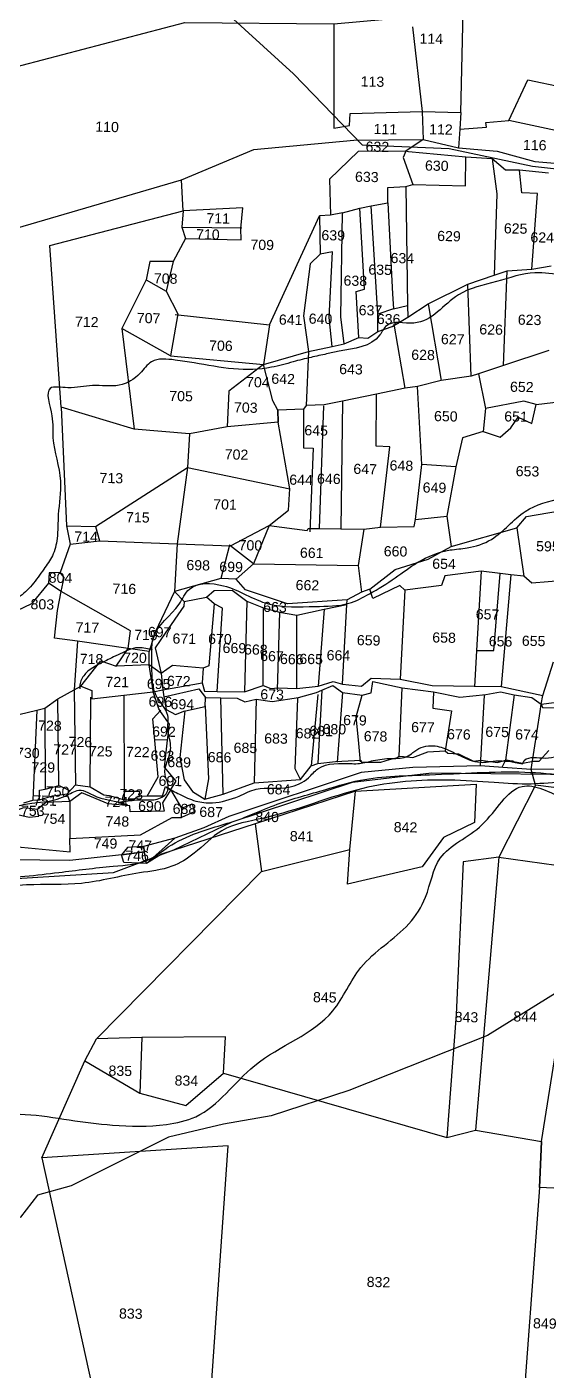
# Model space of a CAD drawing. Header units: inches. Extents: x 180371 to 213934, y 1621195 to 1632901.
# Drawn here: x 183171 to 183827, y 1626032 to 1627727 of the extents above; entities that cross this region are included whole.
import ezdxf
from ezdxf.enums import TextEntityAlignment as Align

# ---------------------------------------------------------------- set-up
doc = ezdxf.new("R2010")
doc.units = ezdxf.units.IN
doc.header["$MEASUREMENT"] = 0
for name, color, linetype in [('DIMENSION', 7, 'Continuous'), ('PLOTS', 7, 'Continuous'), ('ROAD', 1, 'Continuous'), ('STREAM', 4, 'Continuous')]:
    doc.layers.add(name, color=color, linetype=linetype)
doc.styles.get("Standard").update_dxf_attribs({"font": 'arial.ttf'})

msp = doc.modelspace()

# ---------------------------------------------------------------- linework, layer by layer
at = {"layer": 'PLOTS'}
for points in [[(182483.4, 1627575.9), (182680.2, 1627591.2), (182985.2, 1627631.9), (183370, 1627733.1), (183557.9, 1627731.3), (183656.1, 1627740.2), (183647.3, 1627856.9), (183404, 1628440)], [(183718.1, 1627619.6), (183723.4, 1627856.5)], [(183557.9, 1627731.3), (183557.7, 1627599.5), (183577.8, 1627602.9), (183578.5, 1627618.3), (183669.4, 1627620.6), (183718.1, 1627619.6), (183716.9, 1627598.3), (183715.2, 1627574.8)], [(183657.1, 1627727.4), (183669.4, 1627620.6), (183670.4, 1627585.2)], [(183716.9, 1627598.3), (183750.2, 1627601.1), (183749.7, 1627607), (183778.4, 1627609.4), (183802.6, 1627660.8), (183846.6, 1627651.2), (183941.3, 1627639.8), (183934.4, 1627584.1), (183898.2, 1627583.8), (183778.4, 1627609.4)], [(182976.1, 1627420.7), (183366, 1627534.7), (183456.9, 1627572.7), (183583.2, 1627584.7), (183670.4, 1627585.2), (183715.2, 1627574.8), (183763.7, 1627570.8), (183811.1, 1627557.8), (183897.5, 1627550.6)], [(183828.6, 1627542.9), (183791.9, 1627546.7), (183774.2, 1627546.9), (183757.4, 1627560.8), (183724.4, 1627562.9), (183651.9, 1627569.7), (183648.6, 1627570.6), (183588.7, 1627570.4), (183552.3, 1627535.4), (183553.5, 1627489.9), (183540, 1627488.9), (183540.7, 1627440.7), (183528.2, 1627428.4), (183519.8, 1627362.8), (183525.8, 1627317.8), (183522.9, 1627249.7)], [(183670.4, 1627585.2), (183648.6, 1627570.6), (183645.2, 1627562.6), (183657.4, 1627528.8)], [(183568.7, 1627492.7), (183590.8, 1627498.7), (183604.8, 1627501.8), (183626.1, 1627505.4), (183626.1, 1627524.8), (183648.7, 1627526.1), (183657.4, 1627528.8), (183723.9, 1627527.1), (183724.4, 1627562.9)], [(183757.4, 1627560.8), (183763.5, 1627516.8), (183760.1, 1627414.2)], [(183214.1, 1627247.7), (183199.7, 1627451.5), (183367.9, 1627495.3), (183366, 1627534.7)], [(183807.7, 1627421.7), (183814.8, 1627517.2), (183795.1, 1627517.9), (183791.9, 1627546.7)], [(183648.7, 1627526.1), (183650.6, 1627375.8), (183651, 1627361.3)], [(183613.3, 1627343), (183613.2, 1627365.2), (183604.8, 1627501.8)], [(183626.1, 1627505.4), (183631.9, 1627390.6), (183633.2, 1627371.9), (183650.6, 1627375.8)], [(183367.9, 1627495.3), (183366.4, 1627474.8), (183371, 1627460.6), (183355.5, 1627431.5), (183325.7, 1627431.5), (183321.3, 1627408.3), (183290.8, 1627346.9), (183306.2, 1627219.9)], [(183357.9, 1627364.7), (183476.9, 1627351.6), (183540, 1627488.9)], [(183371, 1627460.6), (183440.9, 1627458.7), (183440.6, 1627473), (183443.2, 1627499.3), (183367.9, 1627495.3)], [(183571, 1627327.7), (183566.9, 1627361.7), (183568.7, 1627492.7), (183553.5, 1627489.9)], [(183589.3, 1627335.8), (183586.1, 1627393.5), (183596.7, 1627396.4), (183590.8, 1627498.7)], [(183366.4, 1627474.8), (183441.9, 1627474)], [(183555.9, 1627324.4), (183552.1, 1627360.8), (183556.4, 1627443.6), (183540.7, 1627440.7)], [(183355.5, 1627431.5), (183346.5, 1627394)], [(183352.1, 1627312.7), (183469.4, 1627301.7), (183525.8, 1627317.8), (183555.9, 1627324.4), (183571, 1627327.7), (183589.3, 1627335.8), (183600.7, 1627334.7), (183613.3, 1627343), (183631.4, 1627349.4), (183651, 1627361.3), (183676.9, 1627378.1), (183726.8, 1627403.1), (183760.1, 1627414.2), (183776.5, 1627419.7), (183807.7, 1627421.7), (183831.8, 1627426)], [(183771.8, 1627300.4), (183776.5, 1627419.7)], [(183321.3, 1627408.3), (183346.5, 1627394), (183361.1, 1627365.4), (183352.1, 1627312.7), (183290.8, 1627346.9)], [(183731, 1627286.8), (183726.8, 1627403.1)], [(183633.2, 1627371.9), (183613.2, 1627365.2)], [(183676.9, 1627378.1), (183693.1, 1627281.4)], [(183476.9, 1627351.6), (183469.4, 1627301.7)], [(183648, 1627271.6), (183634.1, 1627352.5)], [(183829.1, 1627319.4), (183771.8, 1627300.4), (183740.1, 1627289.9), (183731, 1627286.8), (183693.1, 1627281.4), (183663.5, 1627273.7), (183648, 1627271.6), (183611.8, 1627264.2), (183568.6, 1627255.4), (183545.7, 1627250.8), (183522.9, 1627249.7), (183519.6, 1627245.1), (183487.3, 1627244.1), (183487.6, 1627228.7), (183423.2, 1627223), (183375.7, 1627214), (183306.2, 1627219.9), (183214.1, 1627247.7), (183220.8, 1627098.2), (183225.4, 1627074.8), (183213, 1627039.1)], [(183225.4, 1627074.8), (183262.5, 1627079), (183360.2, 1627075.3), (183427.7, 1627072.8), (183476.5, 1627098.3), (183500.9, 1627117.9), (183502.5, 1627144.8), (183487.6, 1627228.7), (183487.3, 1627244.1), (183480.9, 1627255.6), (183469.4, 1627301.7), (183425.4, 1627267.9), (183423.2, 1627223)], [(183740.1, 1627289.9), (183749, 1627245.9), (183746, 1627217), (183767.5, 1627209.9), (183781.1, 1627221.5), (183790.2, 1627235.1), (183807.7, 1627227), (183813, 1627251.3), (183844.3, 1627254.8), (183845.9, 1627262.6)], [(183616.9, 1627096.3), (183628.3, 1627197.8), (183611.4, 1627198.4), (183611.8, 1627264.2)], [(183660.8, 1627106), (183669, 1627175.4), (183663.5, 1627273.7)], [(183539.7, 1627094.6), (183545.3, 1627249.6)], [(183568.6, 1627255.4), (183566.6, 1627094.3)], [(183813, 1627251.3), (183797.5, 1627255.5), (183749, 1627245.9)], [(183519.6, 1627245.1), (183519.7, 1627196.6), (183531.9, 1627196.1), (183527.7, 1627090.7)], [(183375.7, 1627214), (183373.4, 1627171.5), (183360.2, 1627075.3), (183356.8, 1627015.1), (183369.3, 1627002.7), (183397.4, 1627008), (183407, 1627016.4), (183429.7, 1627016.9), (183448.2, 1627003), (183469.4, 1626994.8), (183489.2, 1626989.3), (183511.3, 1626985.6), (183545.5, 1626992.9), (183574.1, 1626999), (183574.5, 1627004.8)], [(183746, 1627217), (183720, 1627208.9), (183711.9, 1627172.4), (183700.3, 1627110.1)], [(183476.5, 1627098.3), (183524.1, 1627092.2), (183525.7, 1627094.7), (183539.7, 1627094.6), (183566.6, 1627094.3), (183595.7, 1627094), (183616.9, 1627096.3), (183659.2, 1627097.2), (183660.8, 1627106), (183700.3, 1627110.1), (183705.8, 1627072.1), (183788.5, 1627095.6), (183800.6, 1627110), (183857, 1627119.6), (183870.3, 1627129.7), (183887.4, 1627152.4), (183907.8, 1627149.2), (183920.7, 1627147.1), (183960.8, 1627155.4), (183990.2, 1627171.4), (184003.3, 1627192.6), (184010.7, 1627198.9), (184037.4, 1627173.5)], [(183257.5, 1627097.1), (183373.4, 1627171.5), (183502.5, 1627144.8)], [(183711.9, 1627172.4), (183669, 1627175.4)], [(183220.8, 1627098.2), (183257.5, 1627097.1), (183262.5, 1627079)], [(183476.5, 1627098.3), (183456.4, 1627050.1), (183426.3, 1627073.5), (183415.6, 1627031.6)], [(183595.7, 1627094), (183588.7, 1627048.2)], [(183788.5, 1627095.6), (183797.4, 1627034.5)], [(183603.4, 1627018.1), (183635.2, 1627042.9), (183677, 1627056.2), (183705.8, 1627072.1)], [(183434.9, 1627030.7), (183456.4, 1627050.1), (183588.7, 1627048.2), (183592.7, 1627014.4)], [(183848.9, 1627029.3), (183807.5, 1627025.9), (183797.4, 1627034.5), (183781.2, 1627036.4), (183767.6, 1627038), (183743.8, 1627040.8), (183697.8, 1627035.1), (183693.5, 1627022.8), (183647.3, 1627017.1), (183640.9, 1627022.9), (183607.1, 1627006.5), (183603.4, 1627018.1), (183592.7, 1627014.4), (183574.5, 1627004.8), (183499.6, 1626999.6), (183446.5, 1627017.5), (183434.9, 1627030.7), (183415.6, 1627031.6), (183356.8, 1627015.1), (183332.5, 1626963.8), (183325.1, 1626939.5), (183298.4, 1626943.3), (183234.6, 1626952.4), (183205.7, 1626956.5), (183209.4, 1626991.4), (183214.3, 1627015.2), (183217.9, 1627033), (183213, 1627039.1), (183198.9, 1627038.7), (183198.2, 1627025.9), (183176.9, 1626999.6), (183149.4, 1626986.5)], [(183160.6, 1626860.2), (183183.6, 1626865.6), (183193.5, 1626867.9), (183209.7, 1626880), (183230.3, 1626891.1), (183239.1, 1626895.9), (183264.3, 1626927.9), (183283.5, 1626921.2), (183298.4, 1626943.3), (183301.7, 1626965.8), (183214.3, 1627015.2), (183198.2, 1627025.9)], [(183743.8, 1627040.8), (183737.8, 1626940.7), (183735.1, 1626894.8)], [(183737.8, 1626940.7), (183759.5, 1626940.7), (183767.6, 1627038)], [(183781.2, 1627036.4), (183768.8, 1626895.6)], [(183647.3, 1627017.1), (183641.4, 1626904.5)], [(183369.3, 1627002.7), (183368.7, 1626996.7), (183345.2, 1626962.8), (183332.5, 1626944.3), (183340, 1626911.7), (183342.4, 1626891.4), (183343.5, 1626882.6), (183346.6, 1626866.6), (183358.1, 1626860), (183369.9, 1626864.9), (183363.6, 1626805.9), (183369.3, 1626777.5), (183379.6, 1626762.8), (183395.4, 1626753.3), (183418.4, 1626759.7), (183457.6, 1626774), (183515.9, 1626778.3), (183529.4, 1626795.4), (183537.9, 1626798.1), (183560, 1626800.8), (183591.8, 1626802.6), (183592.3, 1626800), (183617.2, 1626799.9), (183627.9, 1626803.3), (183638.2, 1626805.7), (183639.7, 1626807.7), (183645.9, 1626807.2), (183657.4, 1626805.9), (183676.5, 1626813), (183698.3, 1626814.1), (183701.6, 1626811.5), (183714.9, 1626810.3), (183734, 1626801.2), (183743.4, 1626802.5), (183764.4, 1626799.7), (183774.5, 1626802.5), (183796.1, 1626798.6), (183809, 1626801.4), (183816.7, 1626801.3), (183828.9, 1626814.7)], [(183406.9, 1626999.9), (183400.3, 1626921.3), (183393.2, 1626918.7), (183391.9, 1626900.2)], [(183410.8, 1626889.3), (183417.4, 1626994.4), (183406.9, 1626999.9), (183397.4, 1627008)], [(183448.2, 1627003), (183445.2, 1626888.6)], [(183468.6, 1626896.5), (183469.4, 1626994.8)], [(183545.5, 1626992.9), (183538, 1626895.9)], [(183569, 1626898.5), (183574.1, 1626999)], [(183489.2, 1626989.3), (183486.3, 1626891.1)], [(183511.2, 1626892.8), (183511.3, 1626985.6)], [(183234.6, 1626952.4), (183230.3, 1626891.1), (183232.1, 1626771.6)], [(183166.9, 1626748.6), (183178.3, 1626751.9), (183187, 1626752.6), (183203.2, 1626757.4), (183221.5, 1626760.2), (183232.1, 1626771.6), (183250.7, 1626768.9), (183267.9, 1626758.8), (183274.6, 1626757.9), (183294, 1626752.5), (183305.5, 1626752.9), (183311.4, 1626757.2), (183322.5, 1626757.4), (183341.7, 1626757.7), (183345.6, 1626769.2), (183352.5, 1626765.6), (183359.3, 1626776.2), (183344.2, 1626793.8), (183348.1, 1626827.6), (183350.5, 1626848), (183339.3, 1626864.1), (183337.2, 1626867.1), (183330.4, 1626887.4), (183325.1, 1626922.6), (183325.1, 1626939.5)], [(183953.7, 1626753), (183812, 1626771), (183806.7, 1626790.7), (183818, 1626864.1), (183819.4, 1626873.1), (183821.2, 1626884.2), (183834.8, 1626926.6)], [(183393.2, 1626918.7), (183354.4, 1626922), (183340, 1626911.7), (183325.1, 1626922.6), (183283.5, 1626921.2)], [(183239.1, 1626895.9), (183252.8, 1626890.2), (183252.8, 1626879.7), (183293, 1626884.3), (183330.2, 1626888.6), (183342.4, 1626891.4), (183391.9, 1626900.2), (183394.9, 1626889.6), (183410.8, 1626889.3), (183445.2, 1626888.6), (183468.6, 1626896.5), (183478.5, 1626892.8), (183487.7, 1626893.7), (183511.2, 1626892.8), (183538, 1626895.9), (183557, 1626901.6), (183569, 1626898.5), (183592.9, 1626895.9), (183604.8, 1626905.9), (183641.4, 1626904.5), (183681.9, 1626896.5), (183735.5, 1626895.9), (183768.8, 1626895.6), (183821.2, 1626884.2)], [(183343.5, 1626882.6), (183387.5, 1626892.6), (183396.2, 1626881.5), (183415.3, 1626881.1), (183435.8, 1626880.7), (183445.5, 1626876.2), (183459.8, 1626879.3), (183480.3, 1626876.5), (183513.4, 1626881.7), (183536.2, 1626887.9), (183542.7, 1626890.7), (183556.5, 1626896.5), (183568.8, 1626887.8), (183593.8, 1626884.5), (183604.9, 1626887.6), (183607, 1626901.8), (183644, 1626893.8), (183683.7, 1626888.7), (183716.7, 1626882.1), (183749.5, 1626885.5), (183768, 1626888.5), (183785.2, 1626884.8), (183807.3, 1626881.7), (183819.4, 1626873.1)], [(183542.7, 1626890.7), (183537.9, 1626798.1)], [(183643.7, 1626893.8), (183639.7, 1626807.7)], [(183211.1, 1626770.9), (183209.7, 1626880)], [(183250.7, 1626768.9), (183251.7, 1626882.1)], [(183293, 1626884.3), (183293.6, 1626763.5), (183293.7, 1626751.5)], [(183371, 1626864.6), (183395.7, 1626870.3), (183396.2, 1626881.5)], [(183418.4, 1626759.7), (183415.3, 1626881.1)], [(183459.8, 1626879.3), (183457.6, 1626774)], [(183515.9, 1626778.3), (183509, 1626791.7), (183512.3, 1626880.2)], [(183537.5, 1626885.4), (183529.4, 1626795.4)], [(183568.8, 1626887.8), (183562.1, 1626800.1)], [(183591.4, 1626800.3), (183588.9, 1626828.1), (183586.2, 1626857.3), (183593.8, 1626884.5)], [(183683.7, 1626888.7), (183682.7, 1626868.2), (183706.3, 1626864.8), (183698.3, 1626814.1)], [(183742.7, 1626795.3), (183748, 1626884)], [(183785.2, 1626884.8), (183774.5, 1626802.5), (183770.2, 1626794.2)], [(183819.4, 1626873.1), (183852.1, 1626877.3)], [(183183.6, 1626865.6), (183178.3, 1626751.9)], [(183193.5, 1626867.9), (183194.1, 1626766)], [(183322.6, 1626757.3), (183336.6, 1626781.6), (183329.7, 1626854.8), (183339.7, 1626865.4)], [(183395.7, 1626870.9), (183399.9, 1626779), (183395.4, 1626753.3)], [(183819.4, 1626873.1), (183821.1, 1626869.1), (183854, 1626868.5)], [(183332.3, 1626828.1), (183348.4, 1626828.6)], [(183915.5, 1626791.1), (183806.7, 1626790.7), (183770.9, 1626793.2), (183742.7, 1626795.3), (183657.6, 1626793.4), (183592.3, 1626786.9), (183425.6, 1626731.5), (183393.8, 1626717.3), (183357.5, 1626704.2), (183318, 1626693.6), (183297.9, 1626692.2), (183290.1, 1626683.3), (183319, 1626686.7), (183318, 1626693.6), (183319, 1626686.7), (183290.1, 1626683.3), (183225.1, 1626675.8), (183110.7, 1626677.4)], [(183398.8, 1625941.8), (183424.5, 1626315.9), (183189.6, 1626300.9), (183244.1, 1626423.3), (183258.8, 1626451.2), (183466.8, 1626662.2), (183578.1, 1626690), (183585, 1626763.2), (183737.2, 1626772.4), (183735.1, 1626723.7), (183696.2, 1626705.1), (183669.1, 1626668.1), (183575.3, 1626646), (183578.1, 1626690)], [(183187, 1626752.6), (183186.9, 1626764.8), (183194.1, 1626766), (183211.4, 1626770.6), (183225.3, 1626763.9)], [(183366.1, 1626741.8), (183352.5, 1626765.6), (183341.8, 1626748.8), (183343.9, 1626738), (183327.6, 1626737.7), (183301, 1626737.3), (183300.7, 1626744.7), (183273.4, 1626747.3), (183240.1, 1626761.5), (183224.9, 1626750.3), (183221.5, 1626760.2)], [(183292.5, 1626763.2), (183313, 1626763.6), (183312.2, 1626755.9)], [(183585, 1626763.2), (183458.5, 1626722.2), (183340.4, 1626683.9), (183321.5, 1626672.2), (183319, 1626686.7)], [(183812, 1626771), (183765.9, 1626680.1), (183720.9, 1626674.4), (183712, 1626481.9), (183700.4, 1626326.7)], [(182902, 1626589), (182901.9, 1626594), (182901.7, 1626603.4), (182942.4, 1626602.6), (182950.4, 1626610.4), (182957, 1626611.2), (182974.9, 1626614.7), (182994.5, 1626622.7), (182999.4, 1626634.9), (182996.3, 1626650.3), (183034.8, 1626679.4), (183111.3, 1626687.5), (183145.9, 1626694.4), (183225.6, 1626686.8), (183224.9, 1626703.8), (183314.2, 1626708.3), (183354.2, 1626730.3), (183366, 1626730.2), (183366.1, 1626741.8), (183379.2, 1626747.5), (183381.6, 1626737.2), (183366, 1626730.2)], [(183224.9, 1626750.3), (183194.8, 1626748.9), (183184.4, 1626740.3), (183166.8, 1626742.3), (183149.8, 1626735.9), (183068.4, 1626694.4), (183040.1, 1626679.9)], [(183145.9, 1626694.4), (183149.8, 1626735.9), (183173.6, 1626730.4), (183186.1, 1626732), (183184.4, 1626740.3)], [(183224.9, 1626750.3), (183224.9, 1626703.8)], [(183458.5, 1626722.2), (183466.8, 1626662.2)], [(183765.9, 1626680.1), (183874.5, 1626665.2), (183905.6, 1626663.5), (183946.7, 1626656.6), (183995.2, 1626648.5), (184070.9, 1626638.1), (184111.7, 1626729.4)], [(183357.5, 1626704.2), (183321.5, 1626672.2)], [(183321.5, 1626672.2), (183293.2, 1626673.4), (183290.1, 1626683.3)], [(183765.9, 1626680.1), (183736.4, 1626335.7)], [(183870.8, 1626260.8), (183817.2, 1626263.5), (183819.9, 1626321.6), (183874.5, 1626665.2)], [(183418.6, 1626407.9), (183421.2, 1626453.6), (183316, 1626452.8), (183258.8, 1626451.2)], [(183316, 1626452.8), (183313.3, 1626382.5)], [(183244.1, 1626423.3), (183313.3, 1626382.5), (183371.2, 1626366.9), (183418.6, 1626407.9), (183700.4, 1626326.7), (183736.4, 1626335.7), (183819.9, 1626321.6), (183817.2, 1626263.5), (183793.1, 1625941.5)], [(183189.6, 1626300.9), (183274.6, 1625914.6), (183398.8, 1625941.8)]]:
    msp.add_lwpolyline(points, dxfattribs=at)
at = {"layer": 'ROAD'}
for points in [[(182829.4, 1628068.2), (182955.7, 1627950.3), (183100.8, 1627862), (183268.3, 1627799.9), (183408, 1627758.4), (183507, 1627668.3), (183593.6, 1627578.7), (183703.4, 1627574.2), (183808.3, 1627551.7), (183925.8, 1627538.5), (184012.2, 1627531.1), (184037.9, 1627531.8)], [(183109.4, 1626650.5), (183280, 1626660.8), (183356, 1626689.4), (183429.5, 1626724.6), (183581.4, 1626774.9), (183680.9, 1626786.7), (183905.7, 1626783.9), (184104.1, 1626748.9), (184157.3, 1626769.1), (184245.1, 1626764.5), (184267.2, 1626772), (184270.9, 1626790.6), (184292.2, 1626853.1), (184303.2, 1626888), (184323.7, 1626900.9), (184362.2, 1626892.4), (184392.9, 1626905.3), (184435.7, 1626898.4), (184453.4, 1626896.7), (184472.5, 1626913.1), (184480.8, 1627019.3), (184488.2, 1627039.9), (184494.3, 1627233.4), (184539.1, 1627283.3)], [(184239.2, 1626764), (184191.7, 1626720.9), (184160.1, 1626675), (184044.5, 1626611.3), (183840.3, 1626510.3), (183751.8, 1626455.2), (183576.6, 1626385.9), (183478.9, 1626353.8), (183418.6, 1626343.5), (183349.6, 1626327), (183226.8, 1626265.7), (183184.4, 1626253.8), (183163, 1626226), (183119.9, 1626207.2), (182771.3, 1626062.1), (182572.1, 1625948.3), (182398.1, 1625811.7), (182346.5, 1625774), (182179.4, 1625657.2), (182089.2, 1625598.3), (181875, 1625430.1), (181683.9, 1625271), (181526.6, 1625188)]]:
    msp.add_lwpolyline(points, dxfattribs=at)
at = {"layer": 'STREAM'}
for points in [[(184101.8, 1628954.5), (184076.9, 1628931.5), (184030.8, 1628897.3), (183996.6, 1628883.8), (183913.7, 1628825.4), (183847, 1628782.6), (183791.7, 1628748.4), (183752.6, 1628715.5), (183718.3, 1628686.5), (183651, 1628654.2), (183592.1, 1628596), (183523, 1628550.1), (183466.1, 1628516.7), (183410.8, 1628480.1), (183365.5, 1628464.2), (183303.2, 1628407.9), (183230.2, 1628370), (183186.4, 1628346), (183129.1, 1628294.2), (183082.6, 1628255.8), (182998.2, 1628205.4), (182956.3, 1628159.7), (182885, 1628085.7), (182840, 1628041.7), (182745, 1627999.8), (182643.1, 1627924.7), (182579.3, 1627901.1), (182505.5, 1627866.4), (182459.5, 1627812.8), (182392.9, 1627770), (182279.2, 1627702.5), (182152.6, 1627632.8), (182103.7, 1627604.6), (182031, 1627538.7), (181981.7, 1627482.8), (181934.5, 1627408.3), (181906, 1627347.9), (181844.5, 1627262.2), (181775.7, 1627164.7), (181719.7, 1627059.2), (181639.9, 1626926), (181522.6, 1626789), (181456.6, 1626697.9), (181367.7, 1626555.8), (181234.2, 1626432.6), (181138.9, 1626292), (181084, 1626248.2), (181041.7, 1626186.1), (181003.1, 1626131.1)], [(181652.2, 1625047.6), (181674.7, 1625072.5), (181721, 1625122.3), (181760.1, 1625142.2), (181819.6, 1625181), (181860.3, 1625213.5), (181924.5, 1625223.6), (181994.7, 1625230.2), (182020.1, 1625253.4), (182068.7, 1625280.4), (182130.5, 1625301.2), (182192.3, 1625320.7), (182274.8, 1625344.4), (182330.6, 1625363.3), (182407.4, 1625399.1), (182478.3, 1625408.3), (182508.7, 1625409.7), (182600.9, 1625416.6), (182690.4, 1625422.1), (182812.7, 1625434.4), (182884.3, 1625441.6), (182983.4, 1625461.7), (183028.8, 1625464.1), (183082.7, 1625487.7), (183230.9, 1625532.2), (183313.7, 1625567.2), (183325.6, 1625595), (183411.5, 1625617.3), (183473.4, 1625638.1), (183528.1, 1625669.1), (183547.3, 1625694.7), (183579.2, 1625722.1), (183647, 1625765.1), (183705.8, 1625804.7), (183761.3, 1625838.9), (183812.5, 1625863.3), (183852.6, 1625897.2), (183876.6, 1625929.4), (183907.9, 1625953), (183966.8, 1625993.9), (184041.4, 1626054.5), (184072.4, 1626101.2), (184119.6, 1626157), (184146.7, 1626176.5), (184227, 1626214), (184259.5, 1626232.7), (184279.7, 1626278.3), (184299.5, 1626296.6), (184350.2, 1626327.7), (184396.6, 1626344.1), (184450.3, 1626328.3), (184480.6, 1626305.7), (184503.9, 1626301.3), (184544.4, 1626321.1), (184567.9, 1626354.2), (184633.9, 1626417), (184677.9, 1626476.8), (184718.2, 1626556.8), (184728.7, 1626583.9), (184746.4, 1626633), (184765.8, 1626730.5), (184778.1, 1626780.3), (184796.9, 1626850.7), (184828.3, 1626920.1), (184851.8, 1626959.7), (184875.7, 1626985.9), (184926.8, 1627064.6), (185022.1, 1627124.1), (185040, 1627151.8), (185134.7, 1627210.6), (185188.9, 1627250.2), (185205.3, 1627271.3), (185252.8, 1627338.1), (185285.8, 1627419.5), (185328.8, 1627465.4), (185405.8, 1627507.9), (185453.4, 1627551), (185546.3, 1627650.3), (185602.2, 1627705.2), (185638, 1627729.9), (185676, 1627756.5), (185700.5, 1627783.4), (185718.4, 1627908.9), (185726.4, 1628007.5), (185740.9, 1628100), (185746.7, 1628154.6), (185747.1, 1628177.3), (185774.2, 1628294.5), (185822.5, 1628370.9), (185859.8, 1628436.2), (185894.9, 1628487.6), (185964.9, 1628611.4), (186020.7, 1628696.4), (186059.5, 1628768.4), (186115.7, 1628840.6), (186167.2, 1628877.7), (186203.9, 1628875.6), (186304.2, 1628894.4), (186373.5, 1628889.8), (186439.4, 1628872.5), (186502, 1628848.8), (186558.3, 1628832.8), (186600.7, 1628817), (186631.3, 1628800.3), (186680.1, 1628784.4), (186728.9, 1628765.3), (186778.7, 1628745.1), (186826.3, 1628723.9), (186853, 1628719.1), (186865.7, 1628717.8), (186883.9, 1628719.5), (186906.5, 1628725.5), (186923.8, 1628734.8), (186949, 1628766.3)], [(181068.5, 1626193.9), (181095.2, 1626190.4), (181142.5, 1626195.9), (181241.2, 1626200.4), (181321.1, 1626226.1), (181476.9, 1626255.2), (181525.5, 1626277), (181606.5, 1626295.8), (181703.7, 1626293.9), (181811.7, 1626337.9), (181835.1, 1626368.6), (181927.4, 1626419.3), (182035.9, 1626467.7), (182129.6, 1626524.5), (182265.5, 1626578.9), (182361.9, 1626596), (182466, 1626605), (182509.7, 1626608.9), (182611.2, 1626609.3), (182671.5, 1626608.1), (182751.2, 1626587.5), (182777.3, 1626581.4), (182825.8, 1626569.5), (182899.9, 1626578), (182914.6, 1626591.6), (182962.9, 1626601.5), (182986.4, 1626611.5), (182998.5, 1626621.1), (182994.4, 1626637.1), (182994.7, 1626652), (183016.9, 1626673.4), (183035.1, 1626688.9), (183061.7, 1626700.7), (183088.2, 1626709.1), (183101.8, 1626717.7), (183119.1, 1626726.7), (183130.9, 1626734.6), (183155.8, 1626744.1), (183177.2, 1626748.1), (183205.8, 1626752.4), (183219, 1626757.2), (183236.2, 1626764.6), (183264.2, 1626754.7), (183291.8, 1626748.3), (183287.8, 1626748.4), (183314, 1626752.6), (183333, 1626753), (183347.5, 1626761.6), (183348.4, 1626773.5), (183345.1, 1626784.2), (183352.2, 1626817.9), (183348.7, 1626840.7), (183348.5, 1626858.8), (183333.5, 1626885.1), (183328.9, 1626905.6), (183328.6, 1626931.3), (183330.3, 1626957.3), (183362.8, 1626999.4), (183375.8, 1627018.3), (183418.6, 1627022.5), (183447.1, 1627011.1), (183475.4, 1626999.7), (183534.4, 1626996.4), (183577, 1627000.4), (183602.7, 1627012.3), (183635.3, 1627032.5), (183663.1, 1627051.7), (183704.6, 1627067.6), (183726, 1627070.3), (183756.5, 1627081), (183799.3, 1627116.3), (183845.9, 1627133.6), (183868.3, 1627143.1), (183882.8, 1627182.7), (183883, 1627241.3), (183897.9, 1627267.4), (183987.7, 1627258.6), (184022.1, 1627258.9), (184038.2, 1627318.7), (184029.3, 1627348.7), (184011.8, 1627366.4), (183999.4, 1627395.5), (183977.8, 1627408.3), (183949.1, 1627413.9), (183926.8, 1627419.8), (183895.6, 1627422.4), (183846.7, 1627415.4), (183811.5, 1627417.3), (183763.1, 1627406.1), (183714.9, 1627389.4), (183658.8, 1627353.8), (183624.2, 1627350.5), (183615.9, 1627338.8), (183564.7, 1627318.3), (183548.8, 1627314.9), (183529.1, 1627310.6), (183506.6, 1627304.9), (183479.4, 1627298), (183431.5, 1627296.1), (183381.9, 1627303.6), (183357.7, 1627307.2), (183328.1, 1627305), (183313.5, 1627290.4), (183287.4, 1627275.4), (183253.5, 1627275.1), (183222.4, 1627272.3), (183200.3, 1627271.5), (183202.4, 1627236.9), (183203.7, 1627208.9), (183213.3, 1627154.5), (183210.5, 1627112.3), (183208.9, 1627082), (183203, 1627060.2), (183192.2, 1627043.5), (183177.4, 1627023.5), (183160.1, 1627007.9), (183139.1, 1626999.4), (183089.7, 1626995.4), (183066.5, 1627000.3), (183043.8, 1626988.3), (183027.9, 1626964.8), (183010.8, 1626950.7), (183003.9, 1626930), (182994.9, 1626902.8), (182985.8, 1626846.5), (182976, 1626828.8), (182972.8, 1626794.6), (182961.6, 1626782.9), (182927, 1626792.5), (182906.7, 1626795.9), (182879.2, 1626789.5), (182837.6, 1626776.4), (182807.6, 1626769), (182784.8, 1626749.1), (182766.6, 1626708.7), (182758.7, 1626683), (182740.6, 1626648), (182731.6, 1626625.3), (182727.4, 1626609.5), (182721.2, 1626598.7)], [(183329.4, 1626941.8), (183323, 1626942.9), (183313.8, 1626944.3), (183301.9, 1626942.7), (183291.5, 1626937.9), (183280.1, 1626932.7), (183271.2, 1626928.2), (183245, 1626911.9), (183237.9, 1626899.2), (183237.6, 1626892.4)], [(183346.7, 1626768.1), (183363.1, 1626759.6), (183383.8, 1626751), (183404.7, 1626748.8), (183438.4, 1626757.3), (183460.1, 1626765.9), (183501.2, 1626768.4), (183525.9, 1626780.4), (183537.8, 1626791.5), (183580.9, 1626798.1), (183590.3, 1626798.3), (183607.5, 1626802), (183630.6, 1626804.7), (183651.4, 1626807.8), (183659.8, 1626813.9), (183683.2, 1626820.7), (183702.4, 1626815.2), (183713.8, 1626809.7), (183728.7, 1626803), (183742.3, 1626799.8), (183766.4, 1626801.6), (183784, 1626801.1), (183775.5, 1626802.4), (183795.7, 1626797.7)], [(184697.8, 1626691.9), (184683.3, 1626691.8), (184674.4, 1626692.5), (184664.6, 1626695.6), (184651.7, 1626698.8), (184633.5, 1626703), (184620.7, 1626708.7), (184601.3, 1626716.6), (184589.5, 1626721.6), (184572, 1626725.8), (184549.2, 1626727.4), (184524.5, 1626736.6), (184505.1, 1626743), (184492.5, 1626747.5), (184472.1, 1626751.2), (184463.7, 1626757.1), (184446.5, 1626764.2), (184428.5, 1626779.4), (184418.4, 1626787.1), (184407.4, 1626795), (184394.5, 1626799.1), (184381.2, 1626801.7), (184369.9, 1626806.4), (184345.7, 1626810), (184315.7, 1626806.7), (184289.2, 1626803), (184275.1, 1626803.6), (184270.4, 1626796), (184267.1, 1626783.3), (184259.2, 1626777.1), (184235, 1626773.9), (184215.8, 1626776.8), (184200.6, 1626780.8), (184182.2, 1626780.2), (184166.5, 1626776.2), (184136.8, 1626775.9), (184116.3, 1626782.6), (184097.6, 1626784.6), (184085.1, 1626786.3), (184038, 1626805.6), (184005.3, 1626817.8), (183972.8, 1626819.1), (183944.8, 1626816.7), (183917.7, 1626811.1), (183892.1, 1626809.5), (183853.9, 1626810.4), (183824.7, 1626804.8), (183798, 1626801.7), (183795.1, 1626797.3)], [(184721.2, 1626575), (184705.1, 1626594.2), (184658.8, 1626620), (184582.7, 1626668.3), (184547.3, 1626692.9), (184515.9, 1626707.8), (184485.5, 1626724.7), (184424.6, 1626743.4), (184378, 1626757.8), (184338, 1626763.6), (184299.1, 1626762.8), (184268.9, 1626758.6), (184225.2, 1626751.8), (184165.2, 1626747.3), (184087.4, 1626752.3), (184022.5, 1626760.4), (183926.4, 1626772.6), (183852.2, 1626783.2), (183798.6, 1626787.4), (183678.7, 1626784.1), (183591.4, 1626777.2), (183540.1, 1626763.4), (183478.9, 1626744.1), (183445.8, 1626730.5), (183385.8, 1626710.8), (183349.2, 1626693), (183326.6, 1626678), (183279.6, 1626668.6), (183211.2, 1626660.9), (183168.5, 1626656.2), (183088.8, 1626650.4), (183018.1, 1626623), (183001.2, 1626607.4), (183041.8, 1626623.7), (183088.8, 1626636.2), (183170.6, 1626645.1), (183239.9, 1626647.1), (183312.8, 1626660.3), (183353.8, 1626668.6), (183381.8, 1626685.1), (183416.6, 1626713.5), (183469.5, 1626729.4), (183594.3, 1626766.8), (183703.4, 1626777.3), (183760.1, 1626774.2), (183806.8, 1626772.4), (183849.4, 1626774.7), (183948.2, 1626759.6), (184005, 1626747.9), (184075.4, 1626740), (184162.1, 1626733.9), (184236.5, 1626741.3), (184278.9, 1626750.4), (184333.8, 1626758.4), (184417.1, 1626735.1), (184490.5, 1626712), (184539.9, 1626683.9), (184590.8, 1626647.5), (184632.4, 1626629.6), (184693.4, 1626586.2), (184704.8, 1626575.9), (184721.2, 1626575)], [(182468.1, 1626307.4), (182532.9, 1626303.9), (182558.2, 1626297), (182607.6, 1626296.9), (182678.1, 1626307.8), (182729.5, 1626310.8), (182766.2, 1626309.2), (182818.2, 1626326.8), (182879.1, 1626333.3), (182989.9, 1626345.6), (183064.8, 1626349.1), (183168.8, 1626355.7), (183224.4, 1626348.7), (183278.7, 1626342.2), (183346.8, 1626343.1), (183383.7, 1626352.8), (183458.1, 1626417.3), (183556.7, 1626486.4), (183591.9, 1626540.8), (183652.5, 1626596.2), (183673.5, 1626629.8), (183691.9, 1626678.8), (183745, 1626721.2), (183795.2, 1626769.4), (183848.5, 1626752.9), (183884, 1626738.1), (183931.7, 1626735.8), (183993.5, 1626720.5), (184060.2, 1626717.4), (184128.4, 1626719.7), (184178.9, 1626727.3), (184229, 1626736.3), (184264.9, 1626740.1), (184326.6, 1626733.8), (184418.5, 1626716.8), (184439.3, 1626707.7), (184490.6, 1626690.7), (184533.6, 1626664.4), (184560, 1626640.7), (184585.9, 1626625.6), (184613.4, 1626624.4), (184638.7, 1626615.2), (184672.4, 1626594.2), (184706, 1626568.8), (184721.8, 1626559.1)]]:
    msp.add_spline(points, degree=3, dxfattribs=at)

# ---------------------------------------------------------------- texts
at = {"layer": 'DIMENSION'}
for s, p in [('114', (183680.8, 1627712.5)), ('113', (183606.6, 1627658.4)), ('110', (183272, 1627601.3)), ('111', (183622.9, 1627598.4)), ('112', (183692.9, 1627598.1)), ('632', (183612.8, 1627576.2)), ('116', (183811.2, 1627578.3)), ('630', (183687.7, 1627552.3)), ('633', (183599.5, 1627538.2)), ('711', (183412.1, 1627485.9)), ('710', (183399.1, 1627465.7)), ('639', (183557.1, 1627464.5)), ('629', (183703.1, 1627463.5)), ('625', (183787.1, 1627473.1)), ('624', (183820.6, 1627461.8)), ('709', (183467.6, 1627452.5)), ('634', (183644.3, 1627435.7)), ('708', (183345.9, 1627410)), ('635', (183616.3, 1627421.1)), ('638', (183585, 1627407.2)), ('707', (183324.4, 1627360.1)), ('640', (183541.1, 1627359.2)), ('637', (183604.1, 1627369.9)), ('636', (183627, 1627358.8)), ('712', (183246.4, 1627355.3)), ('641', (183503.5, 1627358)), ('626', (183756.2, 1627345.7)), ('623', (183804.7, 1627357.9)), ('706', (183415.5, 1627325.3)), ('627', (183707.8, 1627333.4)), ('628', (183670.4, 1627313.7)), ('643', (183579.5, 1627295.6)), ('704', (183462.1, 1627279.2)), ('642', (183494, 1627283.4)), ('652', (183794.9, 1627273.3)), ('705', (183365.3, 1627261.7)), ('703', (183446.9, 1627247.2)), ('650', (183699.1, 1627236.3)), ('651', (183787.6, 1627235.9)), ('645', (183535.6, 1627218.4)), ('702', (183435.2, 1627188)), ('648', (183643.1, 1627174.1)), ('713', (183277.4, 1627158.3)), ('644', (183516.6, 1627156.1)), ('646', (183551.6, 1627157.4)), ('647', (183597.4, 1627169.7)), ('653', (183802.1, 1627166.9)), ('649', (183684.8, 1627146.2)), ('701', (183420.7, 1627125)), ('715', (183310.8, 1627108.8)), ('714', (183245.6, 1627084.4)), ('700', (183452.7, 1627073.5)), ('595', (183827.8, 1627072.2)), ('661', (183530, 1627064)), ('660', (183635.7, 1627065.9)), ('698', (183386.9, 1627048.4)), ('699', (183428.4, 1627046.3)), ('654', (183696.8, 1627050.1)), ('804', (183213.3, 1627032.5)), ('662', (183524.6, 1627023.2)), ('716', (183293.8, 1627018.7)), ('803', (183190.4, 1626999.1)), ('663', (183483.7, 1626995.6)), ('657', (183751.7, 1626986.4)), ('717', (183247.2, 1626969.8)), ('719', (183321, 1626960.4)), ('697', (183338.3, 1626964)), ('671', (183369.4, 1626955.7)), ('670', (183414.3, 1626955.4)), ('659', (183601.8, 1626953.7)), ('658', (183696.9, 1626957.1)), ('656', (183768.1, 1626952.4)), ('655', (183809.8, 1626952.9)), ('669', (183432.5, 1626943.9)), ('668', (183459.6, 1626942)), ('664', (183563.7, 1626934.7)), ('718', (183252.4, 1626930.1)), ('720', (183307.2, 1626931.7)), ('667', (183479.9, 1626933.7)), ('666', (183504.9, 1626929.9)), ('665', (183529.3, 1626930.1)), ('721', (183284.8, 1626901.1)), ('672', (183362.4, 1626902.4)), ('695', (183337, 1626898.7)), ('673', (183480.1, 1626885.4)), ('696', (183339.2, 1626876.2)), ('694', (183366.9, 1626873)), ('679', (183584.5, 1626852.9)), ('728', (183199.9, 1626846)), ('692', (183343.7, 1626838.5)), ('682', (183524.7, 1626836.3)), ('681', (183541.9, 1626839.3)), ('680', (183558.5, 1626841.6)), ('678', (183610.5, 1626832.6)), ('677', (183670.2, 1626844)), ('676', (183715.5, 1626835.1)), ('675', (183763.8, 1626838.1)), ('674', (183801.4, 1626834.8)), ('727', (183219.1, 1626815.9)), ('726', (183238.4, 1626825.4)), ('685', (183446.4, 1626818)), ('683', (183485, 1626829.8)), ('730', (183172.1, 1626811.6)), ('725', (183264, 1626813.7)), ('722', (183310.8, 1626812.8)), ('693', (183341.8, 1626808.2)), ('689', (183362.9, 1626799.9)), ('686', (183413.8, 1626806.2)), ('729', (183191.6, 1626793.4)), ('691', (183351.8, 1626776.3)), ('684', (183488.3, 1626765.7)), ('751', (183193.8, 1626751.5)), ('750', (183209.7, 1626762.8)), ('724', (183283.8, 1626749.9)), ('723', (183302.5, 1626759.5)), ('753', (183178.3, 1626738.6)), ('690', (183326, 1626744.5)), ('688', (183369.6, 1626741)), ('687', (183403.2, 1626737.1)), ('840', (183473.8, 1626731)), ('754', (183204.5, 1626728.6)), ('748', (183285, 1626725.3)), ('842', (183648.3, 1626717.9)), ('749', (183270, 1626697.5)), ('841', (183517.3, 1626706.5)), ('746', (183309.8, 1626681.9)), ('747', (183313.8, 1626695)), ('845', (183546.5, 1626503.4)), ('843', (183725.1, 1626478.4)), ('844', (183799.1, 1626479.1)), ('835', (183288.7, 1626410.7)), ('834', (183372, 1626398.3)), ('832', (183614.2, 1626144.2)), ('833', (183301.9, 1626104.4)), ('849', (183823.9, 1626092))]:
    msp.add_text(s, height=12.77, rotation=358.8627, dxfattribs=at).set_placement(p, align=Align.MIDDLE_CENTER)

doc.saveas('drawing.dxf')
